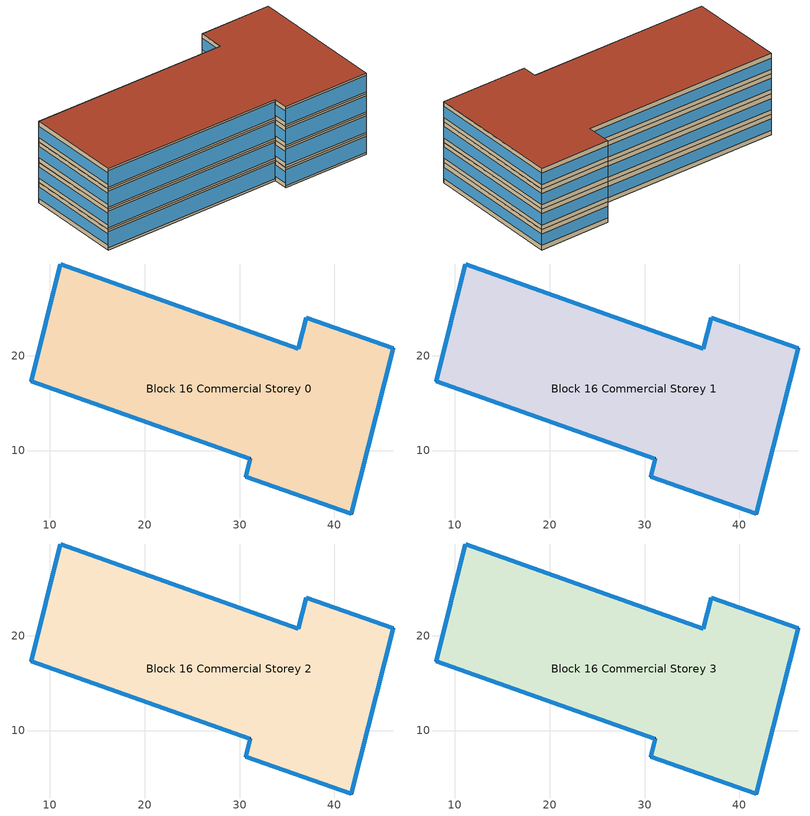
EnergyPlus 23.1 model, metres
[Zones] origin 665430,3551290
Block 16 Commercial Storey 0
 floor ground (Project Floor): 46.22,20.8 41.78,3.31 30.67,7.24 31.11,9.13 8.04,17.29 11.14,29.65 36.21,20.75 37.01,23.97 z0
 wall outside (Project Wall): 11.14,29.65 8.04,17.29 31.11,9.13 30.67,7.24 41.78,3.31 46.22,20.8 37.01,23.97 36.21,20.75 11.14,29.65 z0:3
 window (Commercial_west_window_construction): 11.14,29.65 8.04,17.3 / 31.11,9.13 30.67,7.24 / 37.01,23.97 36.21,20.75 z0.67:2.33
 window (Commercial_south_window_construction): 8.05,17.29 31.1,9.13 / 30.68,7.23 41.77,3.32 z0.3:2.7
 window (Commercial_east_window_construction): 41.78,3.32 46.21,20.79 z0.67:2.33
 window (Commercial_north_window_construction): 46.21,20.8 37.01,23.97 / 36.2,20.75 11.15,29.65 z0.67:2.33
 roof outside (Project Ceiling): 41.78,3.31 46.22,20.8 37.01,23.97 36.21,20.75 11.14,29.65 8.04,17.29 31.11,9.13 30.67,7.24 z3
Block 16 Commercial Storey 1
 floor outside (Project Floor): 46.22,20.8 41.78,3.31 30.67,7.24 31.11,9.13 8.04,17.29 11.14,29.65 36.21,20.75 37.01,23.97 z3
 wall outside (Project Wall): 11.14,29.65 8.04,17.29 31.11,9.13 30.67,7.24 41.78,3.31 46.22,20.8 37.01,23.97 36.21,20.75 11.14,29.65 z3:6
 window (Commercial_west_window_construction): 11.14,29.65 8.04,17.3 / 31.11,9.13 30.67,7.24 / 37.01,23.97 36.21,20.75 z3.67:5.33
 window (Commercial_south_window_construction): 8.05,17.29 31.1,9.13 / 30.68,7.23 41.77,3.32 z3.3:5.7
 window (Commercial_east_window_construction): 41.78,3.32 46.21,20.79 z3.67:5.33
 window (Commercial_north_window_construction): 46.21,20.8 37.01,23.97 / 36.2,20.75 11.15,29.65 z3.67:5.33
 roof outside (Project Ceiling): 41.78,3.31 46.22,20.8 37.01,23.97 36.21,20.75 11.14,29.65 8.04,17.29 31.11,9.13 30.67,7.24 z6
Block 16 Commercial Storey 2
 floor outside (Project Floor): 46.22,20.8 41.78,3.31 30.67,7.24 31.11,9.13 8.04,17.29 11.14,29.65 36.21,20.75 37.01,23.97 z6
 wall outside (Project Wall): 11.14,29.65 8.04,17.29 31.11,9.13 30.67,7.24 41.78,3.31 46.22,20.8 37.01,23.97 36.21,20.75 11.14,29.65 z6:9
 window (Commercial_west_window_construction): 11.14,29.65 8.04,17.3 / 31.11,9.13 30.67,7.24 / 37.01,23.97 36.21,20.75 z6.67:8.32
 window (Commercial_south_window_construction): 8.05,17.29 31.1,9.13 / 30.68,7.23 41.77,3.32 z6.3:8.7
 window (Commercial_east_window_construction): 41.78,3.32 46.21,20.79 z6.67:8.32
 window (Commercial_north_window_construction): 46.21,20.8 37.01,23.97 / 36.2,20.75 11.15,29.65 z6.67:8.32
 roof outside (Project Ceiling): 41.78,3.31 46.22,20.8 37.01,23.97 36.21,20.75 11.14,29.65 8.04,17.29 31.11,9.13 30.67,7.24 z9
Block 16 Commercial Storey 3
 floor outside (Project Floor): 46.22,20.8 41.78,3.31 30.67,7.24 31.11,9.13 8.04,17.29 11.14,29.65 36.21,20.75 37.01,23.97 z9
 wall outside (Project Wall): 11.14,29.65 8.04,17.29 31.11,9.13 30.67,7.24 41.78,3.31 46.22,20.8 37.01,23.97 36.21,20.75 11.14,29.65 z9:12
 window (Commercial_west_window_construction): 11.14,29.65 8.04,17.3 / 31.11,9.13 30.67,7.24 / 37.01,23.97 36.21,20.75 z9.68:11.32
 window (Commercial_south_window_construction): 8.05,17.29 31.1,9.13 / 30.68,7.23 41.77,3.32 z9.3:11.7
 window (Commercial_east_window_construction): 41.78,3.32 46.21,20.79 z9.68:11.32
 window (Commercial_north_window_construction): 46.21,20.8 37.01,23.97 / 36.2,20.75 11.15,29.65 z9.68:11.32
 roof outside (Project Flat Roof): 41.78,3.31 46.22,20.8 37.01,23.97 36.21,20.75 11.14,29.65 8.04,17.29 31.11,9.13 30.67,7.24 z12
[Building]
Building_1: North Axis=0; Terrain=City; Loads Convergence Tolerance Value=0.04; Temperature Convergence Tolerance Value=0.4; Solar Distribution=FullExterior; Maximum Number of Warmup Days=25; Minimum Number of Warmup Days=6
[Site:Location]
CHN Design_Conditions: Latitude=30; Longitude=114; Time Zone=8; Elevation=12
[SIZINGPERIOD:DESIGNDAY] Day of Month=21; DryBulb Temperature Range Modifier Type=DefaultMultipliers; Humidity Condition Type=Wetbulb; Barometric Pressure=101181; Rain Indicator=No; Snow Indicator=No; Daylight Saving Time Indicator=No; Sky Clearness=0; Begin Environment Reset Mode=FullResetAtBeginEnvironment
Name | Month | Day Type | Maximum DryBulb Temperature | Daily DryBulb Temperature Range | Wetbulb or DewPoint at Maximum DryBulb | Wind Speed | Wind Direction | Solar Model Indicator | ASHRAE Clear Sky Optical Depth for Beam Irradiance taub | ASHRAE Clear Sky Optical Depth for Diffuse Irradiance taud
Ann Htg 99.6% Condns DB | 1 | WinterDesignDay | -10 | 0 | -4.8 | 1 | 340 | ASHRAEClearSky | 0 | 0
Ann Clg .4% Condns DB=>MWB | 7 | SummerDesignDay | 40 | 6.6 | 27.1 | 3.5 | 220 | ASHRAETau | 0.781 | 1.413
[MATERIAL]
DefaultMaterial: Roughness=Rough; Thickness=0.1; Conductivity=0.1; Density=1000; Specific Heat=1000; Thermal Absorptance=0.9; Solar Absorptance=0.7; Visible Absorptance=0.7
[WINDOWMATERIAL:SIMPLEGLAZINGSYSTEM] UFactor=1.4; Visible Transmittance=0.6
Name | Solar Heat Gain Coefficient
Commercial_east_window; Commercial_south_window; Commercial_west_window | 0.3
Commercial_north_window | 0.35
[CONSTRUCTION]
Project Wall; Project Floor; Project Flat Roof; Project Ceiling: DefaultMaterial
Commercial_east_window_construction: Commercial_east_window
Commercial_south_window_construction: Commercial_south_window
Commercial_west_window_construction: Commercial_west_window
Commercial_north_window_construction: Commercial_north_window
[SPACE] Ceiling Height=autocalculate; Volume=autocalculate; Floor Area=autocalculate; Space Type=Commercial
Name | Zone
Block 16 Commercial Storey 0_space | Block 16 Commercial Storey 0
Block 16 Commercial Storey 1_space | Block 16 Commercial Storey 1
Block 16 Commercial Storey 2_space | Block 16 Commercial Storey 2
Block 16 Commercial Storey 3_space | Block 16 Commercial Storey 3
[SPACELIST]
Commercial: Block 16 Commercial Storey 0_space, Block 16 Commercial Storey 1_space, Block 16 Commercial Storey 2_space, Block 16 Commercial Storey 3_space
[ZONE] Type=1; Multiplier=1; Ceiling Height=autocalculate; Volume=autocalculate; Floor Area=autocalculate; Part of Total Floor Area=Yes
Block 16 Commercial Storey 0; Block 16 Commercial Storey 1; Block 16 Commercial Storey 2; Block 16 Commercial Storey 3
[PEOPLE]
People_for_commercial: Zone or ZoneList or Space or SpaceList=Commercial; Number of People Schedule=SeasonalSchedule_Schedule_commerical_people; Number of People Calculation Method=People/Area; People per Floor Area=0.125; Fraction Radiant=0.3; Sensible Heat Fraction=autocalculate; Activity Level Schedule=SeasonalSchedule_Schedule_commerical_activity; Carbon Dioxide Generation Rate=3.82e-08; Enable ASHRAE 55 Comfort Warnings=No; Mean Radiant Temperature Calculation Type=ZoneAveraged; Clothing Insulation Calculation Method=ClothingInsulationSchedule; Cold Stress Temperature Threshold=15.56; Heat Stress Temperature Threshold=30
[LIGHTS]
Light_for_commercial: Zone or ZoneList or Space or SpaceList=Commercial; Schedule=SeasonalSchedule_commerical_lighting; Design Level Calculation Method=Watts/Area; Watts per Zone Floor Area=10; Return Air Fraction=0; Fraction Radiant=0.32; Fraction Visible=0.25; Fraction Replaceable=1; EndUse Subcategory=General; Return Air Fraction Calculated from Plenum Temperature=No; Return Air Fraction Function of Plenum Temperature Coefficient 1=0; Return Air Fraction Function of Plenum Temperature Coefficient 2=0
[ELECTRICEQUIPMENT]
Equipment_for_commercial: Zone or ZoneList or Space or SpaceList=Commercial; Schedule=SeasonalSchedule_Schedule_commerical_equipment; Design Level Calculation Method=Watts/Area; Watts per Zone Floor Area=13; Fraction Latent=0; Fraction Radiant=0; Fraction Lost=0; EndUse Subcategory=Electric Equipment
[DAYLIGHTING:CONTROLS] Illuminance Setpoint at Reference Point 1=500
Name | Zone or Space | Glare Calculation Daylighting Reference Point | Daylighting Reference Point 1
Dlight_Block 16 Commercial Storey 0 | Block 16 Commercial Storey 0 | Rpoint_Block 16 Commercial Storey 0 | Rpoint_Block 16 Commercial Storey 0
Dlight_Block 16 Commercial Storey 1 | Block 16 Commercial Storey 1 | Rpoint_Block 16 Commercial Storey 1 | Rpoint_Block 16 Commercial Storey 1
Dlight_Block 16 Commercial Storey 2 | Block 16 Commercial Storey 2 | Rpoint_Block 16 Commercial Storey 2 | Rpoint_Block 16 Commercial Storey 2
Dlight_Block 16 Commercial Storey 3 | Block 16 Commercial Storey 3 | Rpoint_Block 16 Commercial Storey 3 | Rpoint_Block 16 Commercial Storey 3
[HVACTEMPLATE:THERMOSTAT]
Name | Heating Setpoint Schedule | Cooling Setpoint Schedule
Thermostat_for_office | SeasonalSchedule_office_heating | SeasonalSchedule_office_cooling
Thermostat_for_commercial | SeasonalSchedule_commerical_heating | SeasonalSchedule_commerical_cooling
Thermostat_for_residential | SeasonalSchedule_residential_heating | SeasonalSchedule_residential_cooling
Thermostat_for_school | SeasonalSchedule_school_heating | SeasonalSchedule_school_cooling
Thermostat_for_hospital | SeasonalSchedule_hospital_heating | SeasonalSchedule_hospital_cooling
Thermostat_for_industrial | SeasonalSchedule_Industrial_heating | SeasonalSchedule_Industrial_cooling
Thermostat_for_transport | SeasonalSchedule_transport_heating | SeasonalSchedule_transport_cooling
Thermostat_for_administration | SeasonalSchedule_administration_heating | SeasonalSchedule_administration_cooling
[HVACTEMPLATE:ZONE:IDEALLOADSAIRSYSTEM] Template Thermostat=Thermostat_for_commercial; Maximum Heating Supply Air Temperature=50; Minimum Cooling Supply Air Temperature=13; Maximum Heating Supply Air Humidity Ratio=0.0156; Minimum Cooling Supply Air Humidity Ratio=0.0077; Heating Limit=NoLimit; Cooling Limit=NoLimit; Dehumidification Control Type=ConstantSensibleHeatRatio; Cooling Sensible Heat Ratio=0.7; Dehumidification Setpoint=60; Humidification Control Type=None; Humidification Setpoint=30; Outdoor Air Method=DetailedSpecification; Outdoor Air Flow Rate per Person=0.00944; Outdoor Air Flow Rate per Zone Floor Area=0; Outdoor Air Flow Rate per Zone=0; Design Specification Outdoor Air Object=Ventilation_for_commercial; Demand Controlled Ventilation Type=None; Outdoor Air Economizer Type=NoEconomizer; Heat Recovery Type=None; Sensible Heat Recovery Effectiveness=0.7; Latent Heat Recovery Effectiveness=0.65
Block 16 Commercial Storey 0; Block 16 Commercial Storey 1; Block 16 Commercial Storey 2; Block 16 Commercial Storey 3
[DESIGNSPECIFICATION:OUTDOORAIR]
Ventilation_for_commercial: Outdoor Air Method=Flow/Person; Outdoor Air Flow per Person=0.00833333; Outdoor Air Flow per Zone Floor Area=0; Outdoor Air Flow per Zone=0; Outdoor Air Flow Air Changes per Hour=0
[SCHEDULE:DAY:HOURLY]
Schedule_administration_heating_summer_hourly; Schedule_commerical_heating_summer_hourly; Schedule_residential_heating_summer_hourly; Schedule_school_heating_summer_hourly; Schedule_hospital_heating_summer_hourly; Schedule_Industrial_heating_summer_hourly; Schedule_transport_heating_summer_hourly; Schedule_office_heating_summer_hourly: -20, -20, -20, -20, -20, -20, -20, -20, -20, -20, -20, -20, -20, -20, -20, -20, -20, -20, -20, -20, -20, -20, -20, -20
Schedule_administration_heating_winnter_weekday_hourly: 5, 5, 5, 5, 5, 5, 12, 12, 18, 20, 20, 20, 20, 20, 20, 20, 20, 20, 18, 5, 5, 5, 5, 5
Schedule_administration_heating_winnter_holiday_hourly; Schedule_school_heating_winnter_holiday_hourly: 5, 5, 5, 5, 5, 5, 5, 5, 5, 5, 5, 5, 5, 5, 5, 5, 5, 5, 5, 5, 5, 5, 5, 5
Schedule_administration_cooling_winter_hourly; Schedule_administration_cooling_summer_holiday_hourly; Schedule_commerical_cooling_winter_hourly; Schedule_residential_cooling_winter_hourly; Schedule_school_cooling_winter_hourly; Schedule_school_cooling_summer_holiday_hourly; Schedule_hospital_cooling_winter_hourly; Schedule_Industrial_cooling_winter_hourly; Schedule_transport_cooling_winter_hourly; Schedule_office_cooling_winter_hourly: 50, 50, 50, 50, 50, 50, 50, 50, 50, 50, 50, 50, 50, 50, 50, 50, 50, 50, 50, 50, 50, 50, 50, 50
Schedule_administration_cooling_summer_weekday_hourly: 50, 50, 50, 50, 50, 50, 50, 28, 26, 26, 26, 26, 26, 26, 26, 26, 26, 26, 50, 50, 50, 50, 50, 50
Schedule_commerical_heating_winnter_weekday_hourly; Schedule_commerical_heating_winnter_holiday_hourly: 5, 5, 5, 5, 5, 5, 12, 16, 18, 18, 18, 18, 18, 18, 18, 18, 18, 18, 18, 18, 12, 5, 5, 5
Schedule_commerical_cooling_summer_weekday_hourly; Schedule_commerical_cooling_summer_holiday_hourly: 50, 50, 50, 50, 50, 50, 50, 28, 24, 24, 24, 24, 24, 24, 24, 24, 24, 24, 24, 24, 24, 28, 50, 50
Schedule_commerical_lighting_weekday_hourly; Schedule_commerical_lighting_holiday_hourly: 0.1, 0.1, 0.1, 0.1, 0.1, 0.1, 0.1, 0.5, 0.6, 0.6, 0.6, 0.6, 0.6, 0.6, 0.6, 0.6, 0.8, 0.9, 1, 1, 1, 0.1, 0.1, 0.1
Schedule_commerical_equipment_weekday_hourly; Schedule_commerical_equipment_holiday_hourly: 0.2, 0.2, 0.2, 0.2, 0.2, 0.2, 0.2, 0.3, 0.5, 1, 1, 1, 1, 1, 1, 1, 1, 1, 1, 0.8, 0.5, 0.2, 0.2, 0.2
Schedule_commerical_people_weekday_hourly: 0.1, 0.1, 0.1, 0.1, 0.1, 0.1, 0.1, 0.2, 0.5, 0.8, 0.8, 0.8, 0.8, 0.8, 0.8, 0.8, 0.8, 0.8, 0.8, 0.7, 0.5, 0.1, 0.1, 0.1
Schedule_commerical_people_holiday_hourly: 0.1, 0.1, 0.1, 0.1, 0.1, 0.1, 0.1, 0.2, 0.5, 0.8, 1, 1, 1, 1, 1, 1, 1, 0.8, 0.8, 0.7, 0.5, 0.1, 0.1, 0.1
Schedule_commerical_activity_weekday_hourly; Schedule_commerical_activity_holiday_hourly: 207, 207, 207, 207, 207, 207, 207, 207, 207, 207, 207, 207, 207, 207, 207, 207, 207, 207, 207, 207, 207, 207, 207, 207
Schedule_residential_heating_winnter_weekday_hourly; Schedule_residential_heating_winnter_holiday_hourly: 18, 18, 18, 18, 18, 18, 18, -20, -20, -20, -20, -20, -20, -20, -20, -20, -20, -20, -20, -20, 18, 18, 18, 18
Schedule_residential_cooling_summer_weekday_hourly; Schedule_residential_cooling_summer_holiday_hourly: 26, 26, 26, 26, 26, 26, 26, 50, 50, 50, 50, 50, 50, 50, 50, 50, 50, 50, 50, 50, 26, 26, 26, 26
Schedule_school_heating_winnter_weekday_hourly: 5, 5, 5, 5, 5, 12, 18, 20, 20, 20, 20, 20, 20, 20, 20, 20, 20, 20, 18, 12, 5, 5, 5, 5
Schedule_school_cooling_summer_weekday_hourly: 50, 50, 50, 50, 50, 50, 28, 26, 26, 26, 26, 26, 26, 26, 26, 26, 26, 26, 50, 50, 50, 50, 50, 50
Schedule_hospital_heating_winnter_weekday_hourly; Schedule_hospital_heating_winnter_holiday_hourly: 22, 22, 22, 22, 22, 22, 22, 22, 22, 22, 22, 22, 22, 22, 22, 22, 22, 22, 22, 22, 22, 22, 22, 22
Schedule_hospital_cooling_summer_weekday_hourly; Schedule_hospital_cooling_summer_holiday_hourly: 26, 26, 26, 26, 26, 26, 26, 26, 26, 26, 26, 26, 26, 26, 26, 26, 26, 26, 26, 26, 26, 26, 26, 26
Schedule_Industrial_heating_winnter_weekday_hourly; Schedule_Industrial_heating_winnter_holiday_hourly: -20, -20, -20, -20, -20, -20, 18, 18, 18, 18, 18, 18, 18, 18, 18, 18, 18, 18, 18, -20, -20, -20, -20, -20
Schedule_Industrial_cooling_summer_weekday_hourly; Schedule_Industrial_cooling_summer_holiday_hourly: 50, 50, 50, 50, 50, 50, 50, 28, 28, 28, 28, 28, 28, 28, 28, 28, 28, 28, 28, 50, 50, 50, 50, 50
Schedule_transport_heating_winnter_weekday_hourly; Schedule_transport_heating_winnter_holiday_hourly: 18, 18, 18, 18, 18, 18, 20, 20, 20, 20, 20, 20, 20, 20, 20, 20, 20, 20, 20, 20, 20, 20, 18, 18
Schedule_transport_cooling_summer_weekday_hourly; Schedule_transport_cooling_summer_holiday_hourly: 26, 26, 26, 26, 26, 26, 26, 24, 24, 24, 25, 24, 24, 24, 24, 24, 24, 24, 24, 24, 24, 24, 26, 28
Schedule_office_heating_winnter_weekday_hourly: 5, 5, 5, 5, 5, 5, 12, 18, 20, 20, 20, 20, 20, 20, 20, 20, 20, 20, 20, 18, 12, 5, 5, 5
Schedule_office_heating_winnter_holiday_hourly: 5, 5, 5, 5, 5, 5, 5, 5, 5, 16, 16, 16, 16, 16, 16, 16, 16, 5, 5, 5, 5, 5, 5, 5
Schedule_office_cooling_summer_weekday_hourly: 50, 50, 50, 50, 50, 50, 28, 26, 26, 26, 26, 26, 26, 26, 26, 26, 26, 26, 26, 26, 50, 50, 50, 50
Schedule_office_cooling_summer_holiday_hourly: 50, 50, 50, 50, 50, 50, 50, 50, 50, 50, 50, 26, 26, 26, 26, 26, 26, 50, 50, 50, 50, 50, 50, 50
[SCHEDULE:WEEK:DAILY]
Schedule_office_heating_summer_weekly: Schedule_office_heating_summer_hourly, Schedule_office_heating_summer_hourly, Schedule_office_heating_summer_hourly, Schedule_office_heating_summer_hourly, Schedule_office_heating_summer_hourly, Schedule_office_heating_summer_hourly, Schedule_office_heating_summer_hourly, Schedule_office_heating_summer_hourly, Schedule_office_heating_summer_hourly, Schedule_office_heating_summer_hourly, Schedule_office_heating_summer_hourly, Schedule_office_heating_summer_hourly
Schedule_office_heating_winnter_weekly: Schedule_office_heating_winnter_holiday_hourly, Schedule_office_heating_winnter_weekday_hourly, Schedule_office_heating_winnter_weekday_hourly, Schedule_office_heating_winnter_weekday_hourly, Schedule_office_heating_winnter_weekday_hourly, Schedule_office_heating_winnter_weekday_hourly, Schedule_office_heating_winnter_holiday_hourly, Schedule_office_heating_winnter_holiday_hourly, Schedule_office_heating_winnter_weekday_hourly, Schedule_office_heating_winnter_weekday_hourly, Schedule_office_heating_winnter_holiday_hourly, Schedule_office_heating_winnter_holiday_hourly
Schedule_office_cooling_winnter_weekly: Schedule_office_cooling_winter_hourly, Schedule_office_cooling_winter_hourly, Schedule_office_cooling_winter_hourly, Schedule_office_cooling_winter_hourly, Schedule_office_cooling_winter_hourly, Schedule_office_cooling_winter_hourly, Schedule_office_cooling_winter_hourly, Schedule_office_cooling_winter_hourly, Schedule_office_cooling_winter_hourly, Schedule_office_cooling_winter_hourly, Schedule_office_cooling_winter_hourly, Schedule_office_cooling_winter_hourly
Schedule_office_cooling_summer_weekly: Schedule_office_cooling_summer_holiday_hourly, Schedule_office_cooling_summer_weekday_hourly, Schedule_office_cooling_summer_weekday_hourly, Schedule_office_cooling_summer_weekday_hourly, Schedule_office_cooling_summer_weekday_hourly, Schedule_office_cooling_summer_weekday_hourly, Schedule_office_cooling_summer_holiday_hourly, Schedule_office_cooling_summer_holiday_hourly, Schedule_office_cooling_summer_weekday_hourly, Schedule_office_cooling_summer_weekday_hourly, Schedule_office_cooling_summer_holiday_hourly, Schedule_office_cooling_summer_holiday_hourly
Schedule_commerical_heating_summer_weekly: Schedule_commerical_heating_summer_hourly, Schedule_commerical_heating_summer_hourly, Schedule_commerical_heating_summer_hourly, Schedule_commerical_heating_summer_hourly, Schedule_commerical_heating_summer_hourly, Schedule_commerical_heating_summer_hourly, Schedule_commerical_heating_summer_hourly, Schedule_commerical_heating_summer_hourly, Schedule_commerical_heating_summer_hourly, Schedule_commerical_heating_summer_hourly, Schedule_commerical_heating_summer_hourly, Schedule_commerical_heating_summer_hourly
Schedule_commerical_heating_winnter_weekly: Schedule_commerical_heating_winnter_holiday_hourly, Schedule_commerical_heating_winnter_weekday_hourly, Schedule_commerical_heating_winnter_weekday_hourly, Schedule_commerical_heating_winnter_weekday_hourly, Schedule_commerical_heating_winnter_weekday_hourly, Schedule_commerical_heating_winnter_weekday_hourly, Schedule_commerical_heating_winnter_holiday_hourly, Schedule_commerical_heating_winnter_holiday_hourly, Schedule_commerical_heating_winnter_weekday_hourly, Schedule_commerical_heating_winnter_weekday_hourly, Schedule_commerical_heating_winnter_holiday_hourly, Schedule_commerical_heating_winnter_holiday_hourly
Schedule_commerical_cooling_winnter_weekly: Schedule_commerical_cooling_winter_hourly, Schedule_commerical_cooling_winter_hourly, Schedule_commerical_cooling_winter_hourly, Schedule_commerical_cooling_winter_hourly, Schedule_commerical_cooling_winter_hourly, Schedule_commerical_cooling_winter_hourly, Schedule_commerical_cooling_winter_hourly, Schedule_commerical_cooling_winter_hourly, Schedule_commerical_cooling_winter_hourly, Schedule_commerical_cooling_winter_hourly, Schedule_commerical_cooling_winter_hourly, Schedule_commerical_cooling_winter_hourly
Schedule_commerical_cooling_summer_weekly: Schedule_commerical_cooling_summer_holiday_hourly, Schedule_commerical_cooling_summer_weekday_hourly, Schedule_commerical_cooling_summer_weekday_hourly, Schedule_commerical_cooling_summer_weekday_hourly, Schedule_commerical_cooling_summer_weekday_hourly, Schedule_commerical_cooling_summer_weekday_hourly, Schedule_commerical_cooling_summer_holiday_hourly, Schedule_commerical_cooling_summer_holiday_hourly, Schedule_commerical_cooling_summer_weekday_hourly, Schedule_commerical_cooling_summer_weekday_hourly, Schedule_commerical_cooling_summer_holiday_hourly, Schedule_commerical_cooling_summer_holiday_hourly
Schedule_commerical_lighting_weekly: Schedule_commerical_lighting_holiday_hourly, Schedule_commerical_lighting_weekday_hourly, Schedule_commerical_lighting_weekday_hourly, Schedule_commerical_lighting_weekday_hourly, Schedule_commerical_lighting_weekday_hourly, Schedule_commerical_lighting_weekday_hourly, Schedule_commerical_lighting_holiday_hourly, Schedule_commerical_lighting_holiday_hourly, Schedule_commerical_lighting_weekday_hourly, Schedule_commerical_lighting_weekday_hourly, Schedule_commerical_lighting_holiday_hourly, Schedule_commerical_lighting_holiday_hourly
Schedule_commerical_equipment_weekly: Schedule_commerical_equipment_holiday_hourly, Schedule_commerical_equipment_weekday_hourly, Schedule_commerical_equipment_weekday_hourly, Schedule_commerical_equipment_weekday_hourly, Schedule_commerical_equipment_weekday_hourly, Schedule_commerical_equipment_weekday_hourly, Schedule_commerical_equipment_holiday_hourly, Schedule_commerical_equipment_holiday_hourly, Schedule_commerical_equipment_weekday_hourly, Schedule_commerical_equipment_weekday_hourly, Schedule_commerical_equipment_holiday_hourly, Schedule_commerical_equipment_holiday_hourly
Schedule_commerical_people_weekly: Schedule_commerical_people_holiday_hourly, Schedule_commerical_people_weekday_hourly, Schedule_commerical_people_weekday_hourly, Schedule_commerical_people_weekday_hourly, Schedule_commerical_people_weekday_hourly, Schedule_commerical_people_weekday_hourly, Schedule_commerical_people_holiday_hourly, Schedule_commerical_people_holiday_hourly, Schedule_commerical_people_weekday_hourly, Schedule_commerical_people_weekday_hourly, Schedule_commerical_people_holiday_hourly, Schedule_commerical_people_holiday_hourly
Schedule_commerical_activity_weekly: Schedule_commerical_activity_holiday_hourly, Schedule_commerical_activity_weekday_hourly, Schedule_commerical_activity_weekday_hourly, Schedule_commerical_activity_weekday_hourly, Schedule_commerical_activity_weekday_hourly, Schedule_commerical_activity_weekday_hourly, Schedule_commerical_activity_holiday_hourly, Schedule_commerical_activity_holiday_hourly, Schedule_commerical_activity_weekday_hourly, Schedule_commerical_activity_weekday_hourly, Schedule_commerical_activity_holiday_hourly, Schedule_commerical_activity_holiday_hourly
Schedule_residential_heating_summer_weekly: Schedule_residential_heating_summer_hourly, Schedule_residential_heating_summer_hourly, Schedule_residential_heating_summer_hourly, Schedule_residential_heating_summer_hourly, Schedule_residential_heating_summer_hourly, Schedule_residential_heating_summer_hourly, Schedule_residential_heating_summer_hourly, Schedule_residential_heating_summer_hourly, Schedule_residential_heating_summer_hourly, Schedule_residential_heating_summer_hourly, Schedule_residential_heating_summer_hourly, Schedule_residential_heating_summer_hourly
Schedule_residential_heating_winnter_weekly: Schedule_residential_heating_winnter_holiday_hourly, Schedule_residential_heating_winnter_weekday_hourly, Schedule_residential_heating_winnter_weekday_hourly, Schedule_residential_heating_winnter_weekday_hourly, Schedule_residential_heating_winnter_weekday_hourly, Schedule_residential_heating_winnter_weekday_hourly, Schedule_residential_heating_winnter_holiday_hourly, Schedule_residential_heating_winnter_holiday_hourly, Schedule_residential_heating_winnter_weekday_hourly, Schedule_residential_heating_winnter_weekday_hourly, Schedule_residential_heating_winnter_holiday_hourly, Schedule_residential_heating_winnter_holiday_hourly
Schedule_residential_cooling_winnter_weekly: Schedule_residential_cooling_winter_hourly, Schedule_residential_cooling_winter_hourly, Schedule_residential_cooling_winter_hourly, Schedule_residential_cooling_winter_hourly, Schedule_residential_cooling_winter_hourly, Schedule_residential_cooling_winter_hourly, Schedule_residential_cooling_winter_hourly, Schedule_residential_cooling_winter_hourly, Schedule_residential_cooling_winter_hourly, Schedule_residential_cooling_winter_hourly, Schedule_residential_cooling_winter_hourly, Schedule_residential_cooling_winter_hourly
Schedule_residential_cooling_summer_weekly: Schedule_residential_cooling_summer_holiday_hourly, Schedule_residential_cooling_summer_weekday_hourly, Schedule_residential_cooling_summer_weekday_hourly, Schedule_residential_cooling_summer_weekday_hourly, Schedule_residential_cooling_summer_weekday_hourly, Schedule_residential_cooling_summer_weekday_hourly, Schedule_residential_cooling_summer_holiday_hourly, Schedule_residential_cooling_summer_holiday_hourly, Schedule_residential_cooling_summer_weekday_hourly, Schedule_residential_cooling_summer_weekday_hourly, Schedule_residential_cooling_summer_holiday_hourly, Schedule_residential_cooling_summer_holiday_hourly
Schedule_school_heating_summer_weekly: Schedule_school_heating_summer_hourly, Schedule_school_heating_summer_hourly, Schedule_school_heating_summer_hourly, Schedule_school_heating_summer_hourly, Schedule_school_heating_summer_hourly, Schedule_school_heating_summer_hourly, Schedule_school_heating_summer_hourly, Schedule_school_heating_summer_hourly, Schedule_school_heating_summer_hourly, Schedule_school_heating_summer_hourly, Schedule_school_heating_summer_hourly, Schedule_school_heating_summer_hourly
Schedule_school_heating_winnter_weekly: Schedule_school_heating_winnter_holiday_hourly, Schedule_school_heating_winnter_weekday_hourly, Schedule_school_heating_winnter_weekday_hourly, Schedule_school_heating_winnter_weekday_hourly, Schedule_school_heating_winnter_weekday_hourly, Schedule_school_heating_winnter_weekday_hourly, Schedule_school_heating_winnter_holiday_hourly, Schedule_school_heating_winnter_holiday_hourly, Schedule_school_heating_winnter_weekday_hourly, Schedule_school_heating_winnter_weekday_hourly, Schedule_school_heating_winnter_holiday_hourly, Schedule_school_heating_winnter_holiday_hourly
Schedule_school_cooling_winnter_weekly: Schedule_school_cooling_winter_hourly, Schedule_school_cooling_winter_hourly, Schedule_school_cooling_winter_hourly, Schedule_school_cooling_winter_hourly, Schedule_school_cooling_winter_hourly, Schedule_school_cooling_winter_hourly, Schedule_school_cooling_winter_hourly, Schedule_school_cooling_winter_hourly, Schedule_school_cooling_winter_hourly, Schedule_school_cooling_winter_hourly, Schedule_school_cooling_winter_hourly, Schedule_school_cooling_winter_hourly
Schedule_school_cooling_summer_weekly: Schedule_school_cooling_summer_holiday_hourly, Schedule_school_cooling_summer_weekday_hourly, Schedule_school_cooling_summer_weekday_hourly, Schedule_school_cooling_summer_weekday_hourly, Schedule_school_cooling_summer_weekday_hourly, Schedule_school_cooling_summer_weekday_hourly, Schedule_school_cooling_summer_holiday_hourly, Schedule_school_cooling_summer_holiday_hourly, Schedule_school_cooling_summer_weekday_hourly, Schedule_school_cooling_summer_weekday_hourly, Schedule_school_cooling_summer_holiday_hourly, Schedule_school_cooling_summer_holiday_hourly
Schedule_hospital_heating_summer_weekly: Schedule_hospital_heating_summer_hourly, Schedule_hospital_heating_summer_hourly, Schedule_hospital_heating_summer_hourly, Schedule_hospital_heating_summer_hourly, Schedule_hospital_heating_summer_hourly, Schedule_hospital_heating_summer_hourly, Schedule_hospital_heating_summer_hourly, Schedule_hospital_heating_summer_hourly, Schedule_hospital_heating_summer_hourly, Schedule_hospital_heating_summer_hourly, Schedule_hospital_heating_summer_hourly, Schedule_hospital_heating_summer_hourly
Schedule_hospital_heating_winnter_weekly: Schedule_hospital_heating_winnter_holiday_hourly, Schedule_hospital_heating_winnter_weekday_hourly, Schedule_hospital_heating_winnter_weekday_hourly, Schedule_hospital_heating_winnter_weekday_hourly, Schedule_hospital_heating_winnter_weekday_hourly, Schedule_hospital_heating_winnter_weekday_hourly, Schedule_hospital_heating_winnter_holiday_hourly, Schedule_hospital_heating_winnter_holiday_hourly, Schedule_hospital_heating_winnter_weekday_hourly, Schedule_hospital_heating_winnter_weekday_hourly, Schedule_hospital_heating_winnter_holiday_hourly, Schedule_hospital_heating_winnter_holiday_hourly
Schedule_hospital_cooling_winnter_weekly: Schedule_hospital_cooling_winter_hourly, Schedule_hospital_cooling_winter_hourly, Schedule_hospital_cooling_winter_hourly, Schedule_hospital_cooling_winter_hourly, Schedule_hospital_cooling_winter_hourly, Schedule_hospital_cooling_winter_hourly, Schedule_hospital_cooling_winter_hourly, Schedule_hospital_cooling_winter_hourly, Schedule_hospital_cooling_winter_hourly, Schedule_hospital_cooling_winter_hourly, Schedule_hospital_cooling_winter_hourly, Schedule_hospital_cooling_winter_hourly
Schedule_hospital_cooling_summer_weekly: Schedule_hospital_cooling_summer_holiday_hourly, Schedule_hospital_cooling_summer_weekday_hourly, Schedule_hospital_cooling_summer_weekday_hourly, Schedule_hospital_cooling_summer_weekday_hourly, Schedule_hospital_cooling_summer_weekday_hourly, Schedule_hospital_cooling_summer_weekday_hourly, Schedule_hospital_cooling_summer_holiday_hourly, Schedule_hospital_cooling_summer_holiday_hourly, Schedule_hospital_cooling_summer_weekday_hourly, Schedule_hospital_cooling_summer_weekday_hourly, Schedule_hospital_cooling_summer_holiday_hourly, Schedule_hospital_cooling_summer_holiday_hourly
Schedule_Industrial_heating_summer_weekly: Schedule_Industrial_heating_summer_hourly, Schedule_Industrial_heating_summer_hourly, Schedule_Industrial_heating_summer_hourly, Schedule_Industrial_heating_summer_hourly, Schedule_Industrial_heating_summer_hourly, Schedule_Industrial_heating_summer_hourly, Schedule_Industrial_heating_summer_hourly, Schedule_Industrial_heating_summer_hourly, Schedule_Industrial_heating_summer_hourly, Schedule_Industrial_heating_summer_hourly, Schedule_Industrial_heating_summer_hourly, Schedule_Industrial_heating_summer_hourly
Schedule_Industrial_heating_winnter_weekly: Schedule_Industrial_heating_winnter_holiday_hourly, Schedule_Industrial_heating_winnter_weekday_hourly, Schedule_Industrial_heating_winnter_weekday_hourly, Schedule_Industrial_heating_winnter_weekday_hourly, Schedule_Industrial_heating_winnter_weekday_hourly, Schedule_Industrial_heating_winnter_weekday_hourly, Schedule_Industrial_heating_winnter_holiday_hourly, Schedule_Industrial_heating_winnter_holiday_hourly, Schedule_Industrial_heating_winnter_weekday_hourly, Schedule_Industrial_heating_winnter_weekday_hourly, Schedule_Industrial_heating_winnter_holiday_hourly, Schedule_Industrial_heating_winnter_holiday_hourly
Schedule_Industrial_cooling_winnter_weekly: Schedule_Industrial_cooling_winter_hourly, Schedule_Industrial_cooling_winter_hourly, Schedule_Industrial_cooling_winter_hourly, Schedule_Industrial_cooling_winter_hourly, Schedule_Industrial_cooling_winter_hourly, Schedule_Industrial_cooling_winter_hourly, Schedule_Industrial_cooling_winter_hourly, Schedule_Industrial_cooling_winter_hourly, Schedule_Industrial_cooling_winter_hourly, Schedule_Industrial_cooling_winter_hourly, Schedule_Industrial_cooling_winter_hourly, Schedule_Industrial_cooling_winter_hourly
Schedule_Industrial_cooling_summer_weekly: Schedule_Industrial_cooling_summer_holiday_hourly, Schedule_Industrial_cooling_summer_weekday_hourly, Schedule_Industrial_cooling_summer_weekday_hourly, Schedule_Industrial_cooling_summer_weekday_hourly, Schedule_Industrial_cooling_summer_weekday_hourly, Schedule_Industrial_cooling_summer_weekday_hourly, Schedule_Industrial_cooling_summer_holiday_hourly, Schedule_Industrial_cooling_summer_holiday_hourly, Schedule_Industrial_cooling_summer_weekday_hourly, Schedule_Industrial_cooling_summer_weekday_hourly, Schedule_Industrial_cooling_summer_holiday_hourly, Schedule_Industrial_cooling_summer_holiday_hourly
Schedule_administration_heating_summer_weekly: Schedule_administration_heating_summer_hourly, Schedule_administration_heating_summer_hourly, Schedule_administration_heating_summer_hourly, Schedule_administration_heating_summer_hourly, Schedule_administration_heating_summer_hourly, Schedule_administration_heating_summer_hourly, Schedule_administration_heating_summer_hourly, Schedule_administration_heating_summer_hourly, Schedule_administration_heating_summer_hourly, Schedule_administration_heating_summer_hourly, Schedule_administration_heating_summer_hourly, Schedule_administration_heating_summer_hourly
Schedule_administration_heating_winnter_weekly: Schedule_administration_heating_winnter_holiday_hourly, Schedule_administration_heating_winnter_weekday_hourly, Schedule_administration_heating_winnter_weekday_hourly, Schedule_administration_heating_winnter_weekday_hourly, Schedule_administration_heating_winnter_weekday_hourly, Schedule_administration_heating_winnter_weekday_hourly, Schedule_administration_heating_winnter_holiday_hourly, Schedule_administration_heating_winnter_holiday_hourly, Schedule_administration_heating_winnter_weekday_hourly, Schedule_administration_heating_winnter_weekday_hourly, Schedule_administration_heating_winnter_holiday_hourly, Schedule_administration_heating_winnter_holiday_hourly
Schedule_administration_cooling_winnter_weekly: Schedule_administration_cooling_winter_hourly, Schedule_administration_cooling_winter_hourly, Schedule_administration_cooling_winter_hourly, Schedule_administration_cooling_winter_hourly, Schedule_administration_cooling_winter_hourly, Schedule_administration_cooling_winter_hourly, Schedule_administration_cooling_winter_hourly, Schedule_administration_cooling_winter_hourly, Schedule_administration_cooling_winter_hourly, Schedule_administration_cooling_winter_hourly, Schedule_administration_cooling_winter_hourly, Schedule_administration_cooling_winter_hourly
Schedule_administration_cooling_summer_weekly: Schedule_administration_cooling_summer_holiday_hourly, Schedule_administration_cooling_summer_weekday_hourly, Schedule_administration_cooling_summer_weekday_hourly, Schedule_administration_cooling_summer_weekday_hourly, Schedule_administration_cooling_summer_weekday_hourly, Schedule_administration_cooling_summer_weekday_hourly, Schedule_administration_cooling_summer_holiday_hourly, Schedule_administration_cooling_summer_holiday_hourly, Schedule_administration_cooling_summer_weekday_hourly, Schedule_administration_cooling_summer_weekday_hourly, Schedule_administration_cooling_summer_holiday_hourly, Schedule_administration_cooling_summer_holiday_hourly
Schedule_transport_heating_summer_weekly: Schedule_transport_heating_summer_hourly, Schedule_transport_heating_summer_hourly, Schedule_transport_heating_summer_hourly, Schedule_transport_heating_summer_hourly, Schedule_transport_heating_summer_hourly, Schedule_transport_heating_summer_hourly, Schedule_transport_heating_summer_hourly, Schedule_transport_heating_summer_hourly, Schedule_transport_heating_summer_hourly, Schedule_transport_heating_summer_hourly, Schedule_transport_heating_summer_hourly, Schedule_transport_heating_summer_hourly
Schedule_transport_heating_winnter_weekly: Schedule_transport_heating_winnter_holiday_hourly, Schedule_transport_heating_winnter_weekday_hourly, Schedule_transport_heating_winnter_weekday_hourly, Schedule_transport_heating_winnter_weekday_hourly, Schedule_transport_heating_winnter_weekday_hourly, Schedule_transport_heating_winnter_weekday_hourly, Schedule_transport_heating_winnter_holiday_hourly, Schedule_transport_heating_winnter_holiday_hourly, Schedule_transport_heating_winnter_weekday_hourly, Schedule_transport_heating_winnter_weekday_hourly, Schedule_transport_heating_winnter_holiday_hourly, Schedule_transport_heating_winnter_holiday_hourly
Schedule_transport_cooling_winnter_weekly: Schedule_transport_cooling_winter_hourly, Schedule_transport_cooling_winter_hourly, Schedule_transport_cooling_winter_hourly, Schedule_transport_cooling_winter_hourly, Schedule_transport_cooling_winter_hourly, Schedule_transport_cooling_winter_hourly, Schedule_transport_cooling_winter_hourly, Schedule_transport_cooling_winter_hourly, Schedule_transport_cooling_winter_hourly, Schedule_transport_cooling_winter_hourly, Schedule_transport_cooling_winter_hourly, Schedule_transport_cooling_winter_hourly
Schedule_transport_cooling_summer_weekly: Schedule_transport_cooling_summer_holiday_hourly, Schedule_transport_cooling_summer_weekday_hourly, Schedule_transport_cooling_summer_weekday_hourly, Schedule_transport_cooling_summer_weekday_hourly, Schedule_transport_cooling_summer_weekday_hourly, Schedule_transport_cooling_summer_weekday_hourly, Schedule_transport_cooling_summer_holiday_hourly, Schedule_transport_cooling_summer_holiday_hourly, Schedule_transport_cooling_summer_weekday_hourly, Schedule_transport_cooling_summer_weekday_hourly, Schedule_transport_cooling_summer_holiday_hourly, Schedule_transport_cooling_summer_holiday_hourly
[SCHEDULE:YEAR]
SeasonalSchedule_office_heating: Schedule_office_heating_winnter_weekly, 1, 1, 3, 31, Schedule_office_heating_summer_weekly, 4, 1, 11, 30, Schedule_office_heating_winnter_weekly, 12, 1, 12, 31
SeasonalSchedule_office_cooling: Schedule_office_cooling_winnter_weekly, 1, 1, 5, 31, Schedule_office_cooling_summer_weekly, 6, 1, 9, 30, Schedule_office_cooling_winnter_weekly, 10, 1, 12, 31
SeasonalSchedule_commerical_heating: Schedule_commerical_heating_winnter_weekly, 1, 1, 3, 31, Schedule_commerical_heating_summer_weekly, 4, 1, 11, 30, Schedule_commerical_heating_winnter_weekly, 12, 1, 12, 31
SeasonalSchedule_commerical_cooling: Schedule_commerical_cooling_winnter_weekly, 1, 1, 5, 31, Schedule_commerical_cooling_summer_weekly, 6, 1, 9, 30, Schedule_commerical_cooling_winnter_weekly, 10, 1, 12, 31
SeasonalSchedule_commerical_lighting: Schedule_commerical_lighting_weekly, 1, 1, 12, 31
SeasonalSchedule_Schedule_commerical_equipment: Schedule_commerical_equipment_weekly, 1, 1, 12, 31
SeasonalSchedule_Schedule_commerical_people: Schedule_commerical_people_weekly, 1, 1, 12, 31
SeasonalSchedule_Schedule_commerical_activity: Schedule_commerical_activity_weekly, 1, 1, 12, 31
SeasonalSchedule_residential_heating: Schedule_residential_heating_winnter_weekly, 1, 1, 3, 31, Schedule_residential_heating_summer_weekly, 4, 1, 11, 30, Schedule_residential_heating_winnter_weekly, 12, 1, 12, 31
SeasonalSchedule_residential_cooling: Schedule_residential_cooling_winnter_weekly, 1, 1, 5, 31, Schedule_residential_cooling_summer_weekly, 6, 1, 9, 30, Schedule_residential_cooling_winnter_weekly, 10, 1, 12, 31
SeasonalSchedule_school_heating: Schedule_school_heating_winnter_weekly, 1, 1, 3, 31, Schedule_school_heating_summer_weekly, 4, 1, 11, 30, Schedule_school_heating_winnter_weekly, 12, 1, 12, 31
SeasonalSchedule_school_cooling: Schedule_school_cooling_winnter_weekly, 1, 1, 5, 31, Schedule_school_cooling_summer_weekly, 6, 1, 9, 30, Schedule_school_cooling_winnter_weekly, 10, 1, 12, 31
SeasonalSchedule_hospital_heating: Schedule_hospital_heating_winnter_weekly, 1, 1, 3, 31, Schedule_hospital_heating_summer_weekly, 4, 1, 11, 30, Schedule_hospital_heating_winnter_weekly, 12, 1, 12, 31
SeasonalSchedule_hospital_cooling: Schedule_hospital_cooling_winnter_weekly, 1, 1, 5, 31, Schedule_hospital_cooling_summer_weekly, 6, 1, 9, 30, Schedule_hospital_cooling_winnter_weekly, 10, 1, 12, 31
SeasonalSchedule_Industrial_heating: Schedule_Industrial_heating_winnter_weekly, 1, 1, 3, 31, Schedule_Industrial_heating_summer_weekly, 4, 1, 11, 30, Schedule_Industrial_heating_winnter_weekly, 12, 1, 12, 31
SeasonalSchedule_Industrial_cooling: Schedule_Industrial_cooling_winnter_weekly, 1, 1, 5, 31, Schedule_Industrial_cooling_summer_weekly, 6, 1, 9, 30, Schedule_Industrial_cooling_winnter_weekly, 10, 1, 12, 31
SeasonalSchedule_transport_heating: Schedule_transport_heating_winnter_weekly, 1, 1, 3, 31, Schedule_transport_heating_summer_weekly, 4, 1, 11, 30, Schedule_transport_heating_winnter_weekly, 12, 1, 12, 31
SeasonalSchedule_transport_cooling: Schedule_transport_cooling_winnter_weekly, 1, 1, 5, 31, Schedule_transport_cooling_summer_weekly, 6, 1, 9, 30, Schedule_transport_cooling_winnter_weekly, 10, 1, 12, 31
SeasonalSchedule_administration_heating: Schedule_administration_heating_winnter_weekly, 1, 1, 3, 31, Schedule_administration_heating_summer_weekly, 4, 1, 11, 30, Schedule_administration_heating_winnter_weekly, 12, 1, 12, 31
SeasonalSchedule_administration_cooling: Schedule_administration_cooling_winnter_weekly, 1, 1, 5, 31, Schedule_administration_cooling_summer_weekly, 6, 1, 9, 30, Schedule_administration_cooling_winnter_weekly, 10, 1, 12, 31
